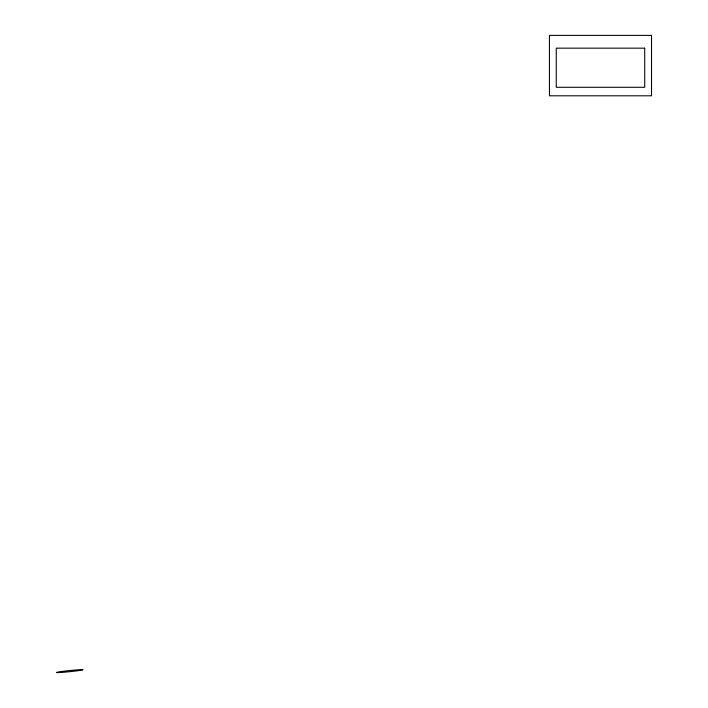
<?xml version="1.0" encoding="UTF-8"?>
<svg xmlns="http://www.w3.org/2000/svg" width="708" height="708" viewBox="0 0 708 708"><rect width="100%" height="100%" fill="white"/><g stroke="black" fill="none" stroke-linecap="round" stroke-linejoin="round"><path stroke-width="1.06" d="M651.519 35.4L549.443 35.4L549.443 95.801L651.519 95.801L651.519 35.4M644.714 48.162L556.249 48.162L556.249 87.288L644.714 87.288L644.714 48.162M62.215 672.361A13.355 0.566 -5.9 0 0 82.969 669.803A13.355 0.566 -5.9 0 0 63.994 671.193A13.355 0.566 -5.9 0 0 62.215 672.361"/></g></svg>
